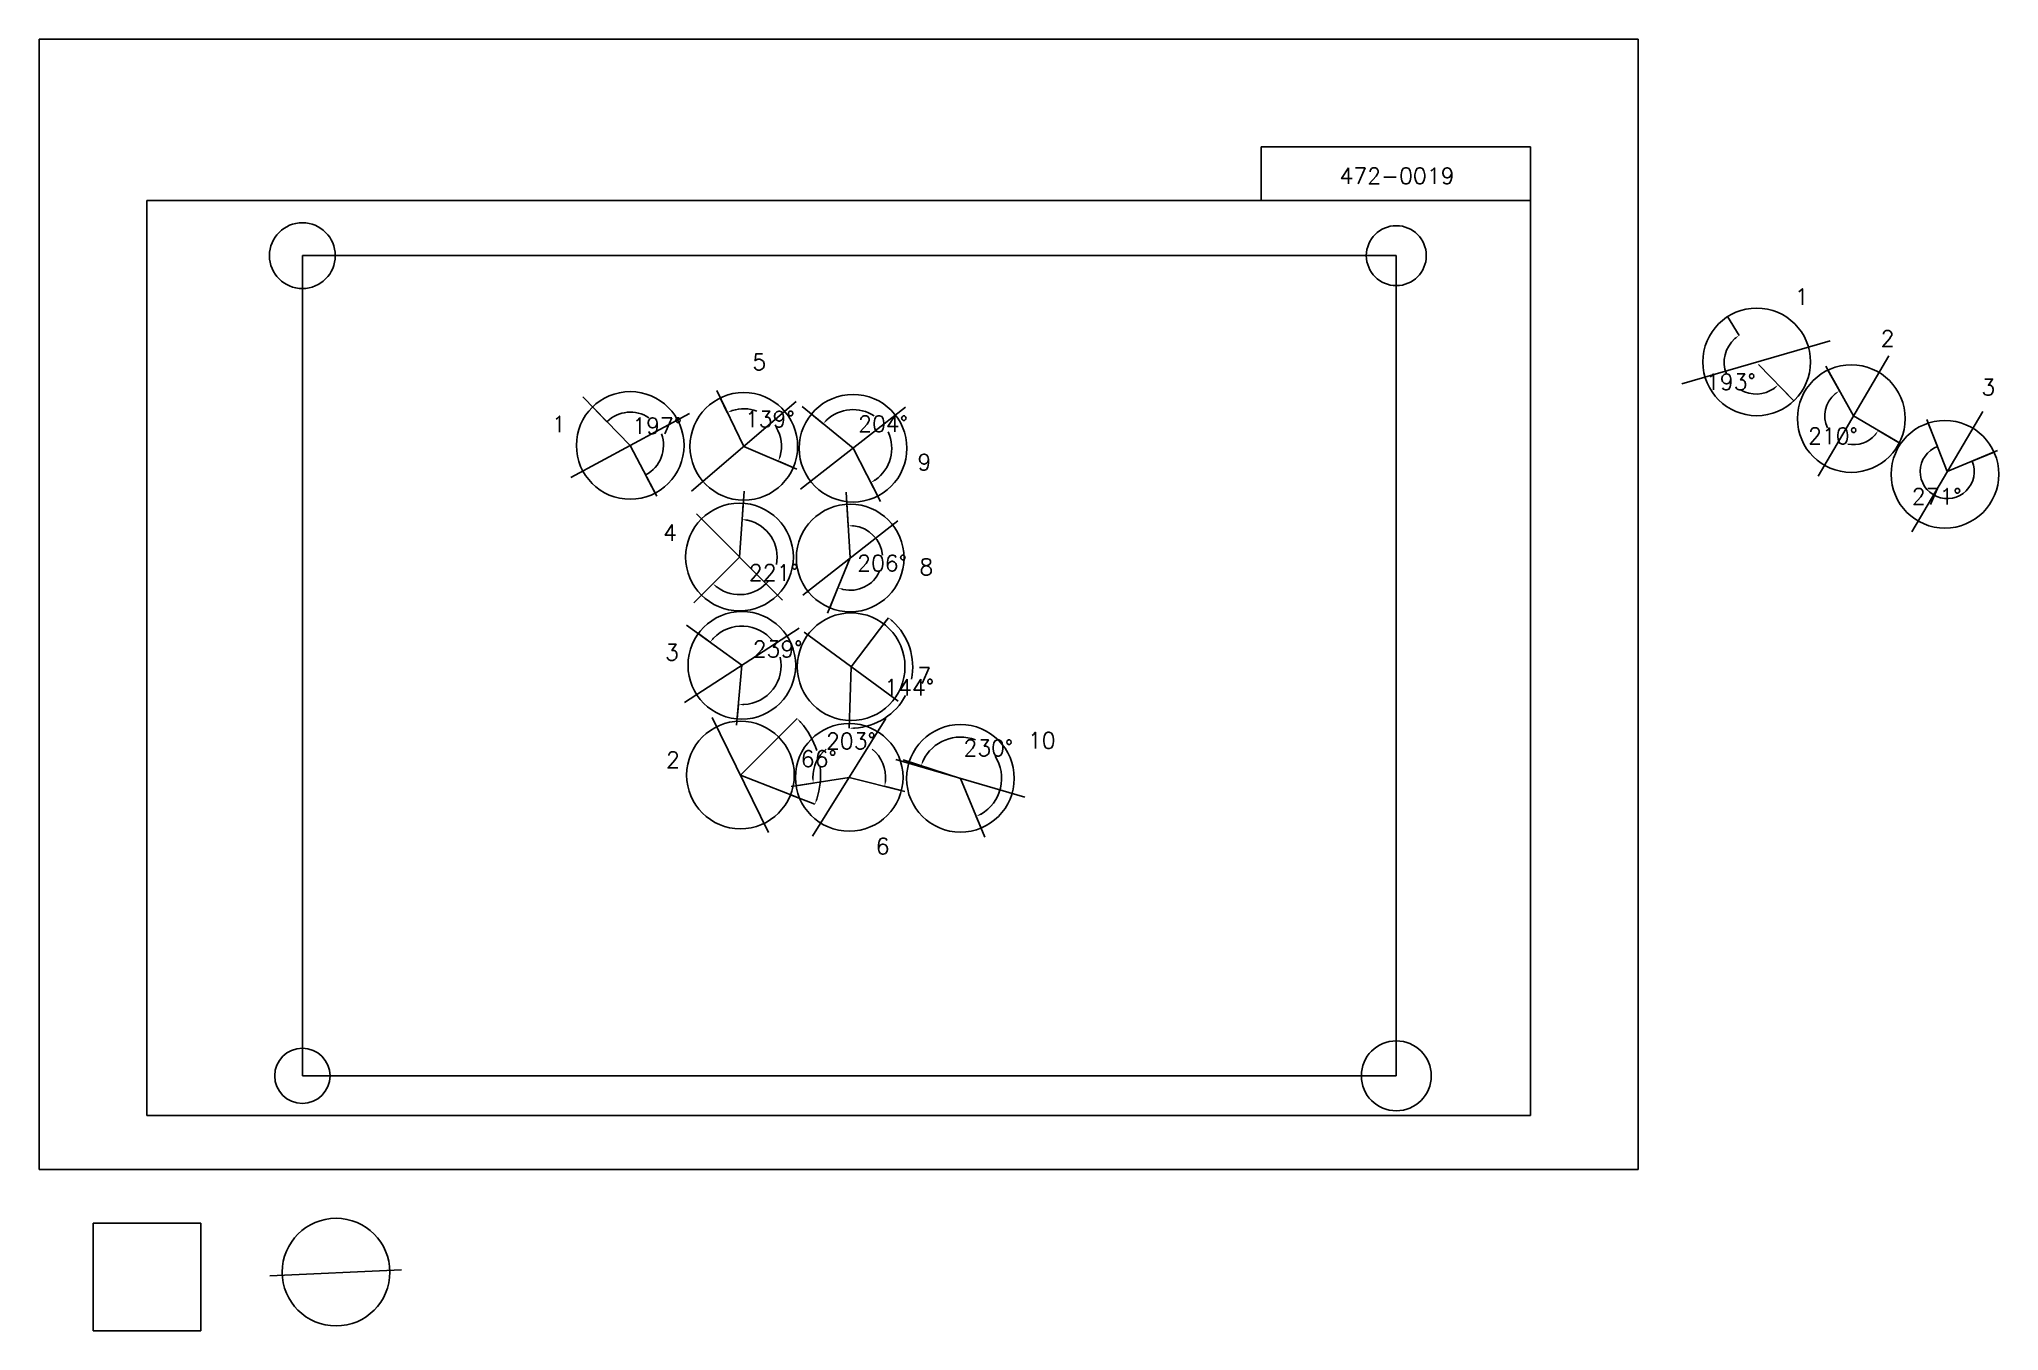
# Model space of a CAD drawing. Extents: x 0 to 1819984, y -150000 to 1050000.
import ezdxf

# ---------------------------------------------------------------- set-up
doc = ezdxf.new("R2010")
doc.units = 0
doc.header["$MEASUREMENT"] = 0
doc.layers.get('0').update_dxf_attribs({"linetype": 'CONTINUOUS'})
doc.layers.get('Defpoints').update_dxf_attribs({"linetype": 'CONTINUOUS'})
for name, color, linetype in [('_0-0_', 7, 'CONTINUOUS'), ('_0-1_V-nasSTD', 7, 'CONTINUOUS'), ('_0-2_番号', 7, 'CONTINUOUS'), ('ADD_LINE', 7, 'CONTINUOUS'), ('文字', 7, 'CONTINUOUS')]:
    doc.layers.add(name, color=color, linetype=linetype)
doc.layers.add('位置合わせ用', color=7, linetype='CONTINUOUS', plot=False)
doc.styles.get("Standard").update_dxf_attribs({"font": 'txt', "height": 15000, "bigfont": 'bigfont.shx'})
doc.dimstyles.get("Standard").update_dxf_attribs({"dimtxt": 0.18, "dimasz": 0.18, "dimexe": 0.18, "dimexo": 0.0625, "dimgap": 0.09, "dimtad": 0, "dimtih": 1, "dimtoh": 1, "dimdec": 4, "dimzin": 0, "dimdsep": 46, "dimtxsty": 'Standard', "dimcen": 0.09, "dimadec": 0, "dimazin": 0, "dimtfac": 1, "dimtdec": 4, "dimtofl": 0, "dimtmove": 0, "dimatfit": 3, "dimfxl": 1, "dimtolj": 1, "dimtzin": 0, "dimarcsym": 0})
picture_1 = doc.add_image_def('image1.jpg', size_in_pixel=(800, 600))

# ---------------------------------------------------------------- blocks, each defined once
blk = doc.blocks.new('-000-CCURVE_ORG002')
at = {"layer": '_0-0_', "color": 5, "linetype": 'Continuous'}
for p, q in [((30, -10), (10, -10)), ((10, -10), (10, -30)), ((30, -30), (30, -10)), ((10, -30), (30, -30))]:
    blk.add_line(p, q, dxfattribs=at)
blk = doc.blocks.new('-008-$$ATRU$$11$$背景色$$色$$0_0_0')
at = {"layer": '_0-2_番号'}
blk.add_blockref('-000-CCURVE_ORG002', (0, 0), dxfattribs=at)
blk = doc.blocks.new('*D27')
at = {"color": 0, "linetype": 'Continuous', "lineweight": -2}
for p, q in [((1568104, 792245), (1578880, 774840)), ((1629640, 714000), (1615070, 728792))]:
    blk.add_line(p, q, dxfattribs=at)
for start, end in [(131.496881, 201.309321), (240.743794, 304.832348)]:
    blk.add_arc((1594392, 749786), 29468, start, end, dxfattribs=at)
at = {"color": 0}
for points in [[(1575365, 771189), (1574370, 772526), (1578880, 774841)], [(1611756, 724957), (1610691, 726240), (1615070, 728792)]]:
    blk.add_solid(points, dxfattribs=at)
at = {"layer": 'Defpoints', "color": 0}
for p in [(1568104, 792245), (1565088, 746690), (1594392, 749786), (1629640, 714000)]:
    blk.add_point(p, dxfattribs=at)
at = {"color": 0, "linetype": 'Continuous', "insert": (1571223, 731578), "char_height": 15000, "attachment_point": 5}
blk.add_mtext('\\A1;193%%d', dxfattribs=at)
blk = doc.blocks.new('*D28')
at = {"color": 0, "linetype": 'Continuous', "lineweight": -2}
for p, q in [((1661270, 742552), (1672046, 723311)), ((1727583, 674939), (1708054, 686470))]:
    blk.add_line(p, q, dxfattribs=at)
for start, end in [(130.005432, 204.698825), (258.553097, 318.68482)]:
    blk.add_arc((1685082, 700035), 26678, start, end, dxfattribs=at)
at = {"color": 0}
for points in [[(1668405, 719784), (1667458, 721156), (1672046, 723311)], [(1705795, 681933), (1704445, 682911), (1708054, 686470)]]:
    blk.add_solid(points, dxfattribs=at)
at = {"layer": 'Defpoints', "color": 0}
for p in [(1661270, 742552), (1658755, 695717), (1685082, 700035), (1727583, 674939)]:
    blk.add_point(p, dxfattribs=at)
at = {"color": 0, "linetype": 'Continuous', "insert": (1666003, 681387), "char_height": 15000, "attachment_point": 5}
blk.add_mtext('\\A1;210%%d', dxfattribs=at)
blk = doc.blocks.new('*D31')
at = {"layer": 'ADD_LINE', "color": 0, "linetype": 'Continuous', "lineweight": -2}
for p, q in [((1754468, 693292), (1762933, 671691)), ((1815520, 666412), (1795295, 657972))]:
    blk.add_line(p, q, dxfattribs=at)
blk.add_arc((1772102, 648293), 25131, 111.399612, 22.651687, dxfattribs=at)
at = {"layer": 'ADD_LINE', "color": 0}
for points in [[(1762933, 671691), (1762933, 671692), (1762933, 671692)], [(1795295, 657972), (1795295, 657972), (1795295, 657972)]]:
    blk.add_solid(points, dxfattribs=at)
at = {"layer": 'Defpoints', "color": 0}
for p in [(1754468, 693293), (1815520, 666412), (1772102, 648293), (1781612, 625030)]:
    blk.add_point(p, dxfattribs=at)
at = {"layer": 'ADD_LINE', "color": 0, "linetype": 'Continuous', "insert": (1762293, 625154), "char_height": 15000, "attachment_point": 5}
blk.add_mtext('\\A1;271%%d', dxfattribs=at)
blk = doc.blocks.new('*D235')
at = {"layer": 'ADD_LINE', "color": 0, "linetype": 'Continuous', "lineweight": -2}
for p, q in [((513917, 708287), (527294, 694645)), ((572013, 628237), (563191, 645184))]:
    blk.add_line(p, q, dxfattribs=at)
for start, end in [(56.112198, 134.43827), (297.501998, 20.157131)]:
    blk.add_arc((548924, 672587), 30894, start, end, dxfattribs=at)
at = {"layer": 'ADD_LINE', "color": 0}
for points in [[(527294, 694646), (527294, 694646), (527294, 694645)], [(563191, 645184), (563191, 645184), (563191, 645184)]]:
    blk.add_solid(points, dxfattribs=at)
at = {"layer": 'Defpoints', "color": 0}
for p in [(513917, 708287), (560100, 701389), (548924, 672587), (572013, 628237)]:
    blk.add_point(p, dxfattribs=at)
at = {"layer": 'ADD_LINE', "color": 0, "linetype": 'Continuous', "insert": (573928, 690733), "char_height": 15000, "attachment_point": 5}
blk.add_mtext('\\A1;197%%d', dxfattribs=at)
blk = doc.blocks.new('*D236')
at = {"color": 0, "linetype": 'Continuous', "lineweight": -2}
for p, q in [((632549, 716687), (639108, 703172)), ((700316, 651962), (686515, 657894))]:
    blk.add_line(p, q, dxfattribs=at)
for start, end in [(69.648889, 107.690041), (344.941093, 30.579312)]:
    blk.add_arc((654379, 671704), 34978, start, end, dxfattribs=at)
at = {"color": 0}
for points in [[(643441, 705802), (644060, 704255), (639108, 703172)], [(687368, 662890), (688943, 662343), (686515, 657894)]]:
    blk.add_solid(points, dxfattribs=at)
at = {"layer": 'Defpoints', "color": 0}
for p in [(632549, 716687), (686546, 685442), (654379, 671704), (700316, 651962)]:
    blk.add_point(p, dxfattribs=at)
at = {"color": 0, "linetype": 'Continuous', "insert": (678538, 696999), "char_height": 15000, "attachment_point": 5}
blk.add_mtext('\\A1;139%%d', dxfattribs=at)
blk = doc.blocks.new('*D237')
at = {"color": 0, "linetype": 'Continuous', "lineweight": -2}
for p, q in [((717134, 701564), (728034, 692663)), ((778768, 625495), (772321, 638005))]:
    blk.add_line(p, q, dxfattribs=at)
for start, end in [(56.960692, 132.786646), (305.245462, 24.883811)]:
    blk.add_arc((755862, 669940), 35927, start, end, dxfattribs=at)
at = {"color": 0}
for points in [[(730851, 696877), (732066, 695736), (728034, 692663)], [(776163, 641311), (777028, 639886), (772321, 638005)]]:
    blk.add_solid(points, dxfattribs=at)
at = {"layer": 'Defpoints', "color": 0}
for p in [(717133, 701564), (755862, 669940), (791647, 673133), (778768, 625495)]:
    blk.add_point(p, dxfattribs=at)
at = {"color": 0, "linetype": 'Continuous', "insert": (783777, 692557), "char_height": 15000, "attachment_point": 5}
blk.add_mtext('\\A1;204%%d', dxfattribs=at)
blk = doc.blocks.new('*D238')
at = {"color": 0, "linetype": 'Continuous', "lineweight": -2}
for p, q in [((653935, 618773), (652874, 603779)), ((615140, 533454), (625742, 544109))]:
    blk.add_line(p, q, dxfattribs=at)
for start, end in [(348.495622, 77.75517), (233.34205, 321.067871)]:
    blk.add_arc((650408, 568898), 34969, start, end, dxfattribs=at)
at = {"color": 0}
for points in [[(657942, 603896), (657706, 602246), (652874, 603779)], [(630074, 541476), (628986, 540214), (625742, 544109)]]:
    blk.add_solid(points, dxfattribs=at)
at = {"layer": 'Defpoints', "color": 0}
for p in [(653935, 618773), (650408, 568898), (615140, 533454), (667225, 538238)]:
    blk.add_point(p, dxfattribs=at)
at = {"color": 0, "linetype": 'Continuous', "insert": (682240, 554423), "char_height": 15000, "attachment_point": 5}
blk.add_mtext('\\A1;221%%d', dxfattribs=at)
blk = doc.blocks.new('*D239')
at = {"color": 0, "linetype": 'Continuous', "lineweight": -2}
for p, q in [((750169, 617922), (751388, 597957)), ((734300, 521731), (741867, 540247))]:
    blk.add_line(p, q, dxfattribs=at)
for start, end in [(5.005095, 83.931501), (257.332222, 335.619218)]:
    blk.add_arc((753215, 568015), 29998, start, end, dxfattribs=at)
at = {"color": 0}
for points in [[(756405, 598678), (756368, 597012), (751388, 597957)], [(746886, 539542), (746387, 537952), (741867, 540247)]]:
    blk.add_solid(points, dxfattribs=at)
at = {"layer": 'Defpoints', "color": 0}
for p in [(750169, 617922), (753215, 568015), (774919, 547307), (734300, 521731)]:
    blk.add_point(p, dxfattribs=at)
at = {"color": 0, "linetype": 'Continuous', "insert": (782813, 563132), "char_height": 15000, "attachment_point": 5}
blk.add_mtext('\\A1;206%%d', dxfattribs=at)
blk = doc.blocks.new('*D241')
at = {"color": 0, "linetype": 'Continuous', "lineweight": -2}
for p, q in [((784432, 506720), (788776, 512413)), ((752554, 416997), (752332, 409839))]:
    blk.add_line(p, q, dxfattribs=at)
for start, end in [(348.253642, 47.636777), (273.243913, 332.225252)]:
    blk.add_arc((754098, 466973), 57162, start, end, dxfattribs=at)
at = {"color": 0}
for points in [[(793149, 509849), (792081, 508569), (788776, 512413)], [(757321, 410736), (757343, 409070), (752332, 409839)]]:
    blk.add_solid(points, dxfattribs=at)
at = {"layer": 'Defpoints', "color": 0}
for p in [(784432, 506720), (754098, 466973), (795472, 427532), (752554, 416997)]:
    blk.add_point(p, dxfattribs=at)
at = {"color": 0, "linetype": 'Continuous', "insert": (807960, 447836), "char_height": 15000, "attachment_point": 5}
blk.add_mtext('\\A1;144%%d', dxfattribs=at)
blk = doc.blocks.new('*D242')
at = {"color": 0, "linetype": 'Continuous', "lineweight": -2}
for p, q in [((686710, 401662), (703954, 418843)), ((697837, 348112), (720497, 339223))]:
    blk.add_line(p, q, dxfattribs=at)
for start, end in [(17.716915, 41.040259), (342.434614, 5.885444)]:
    blk.add_arc((651290, 366372), 74341, start, end, dxfattribs=at)
at = {"color": 0}
for points in [[(707972, 415752), (706752, 414616), (703954, 418842)], [(721379, 344214), (722951, 343658), (720497, 339223)]]:
    blk.add_solid(points, dxfattribs=at)
at = {"layer": 'Defpoints', "color": 0}
for p in [(686710, 401662), (651290, 366372), (725626, 367261), (697837, 348112)]:
    blk.add_point(p, dxfattribs=at)
at = {"color": 0, "linetype": 'Continuous', "insert": (724077, 381495), "char_height": 15000, "attachment_point": 5}
blk.add_mtext('\\A1;66%%d', dxfattribs=at)
blk = doc.blocks.new('*D243')
at = {"color": 0, "linetype": 'Continuous', "lineweight": -2}
for p, q in [((702943, 356377), (718918, 358896)), ((800818, 351954), (785136, 355904))]:
    blk.add_line(p, q, dxfattribs=at)
for start, end in [(128.988985, 180.484479), (354.340081, 51.011015)]:
    blk.add_arc((752332, 364166), 33828, start, end, dxfattribs=at)
at = {"color": 0}
for points in [[(717675, 363811), (719336, 363948), (718918, 358896)], [(785175, 360973), (786816, 360686), (785136, 355904)]]:
    blk.add_solid(points, dxfattribs=at)
at = {"layer": 'Defpoints', "color": 0}
for p in [(772424, 391380), (752332, 364166), (702943, 356377), (800818, 351954)]:
    blk.add_point(p, dxfattribs=at)
at = {"color": 0, "linetype": 'Continuous', "insert": (753860, 397959), "char_height": 15000, "attachment_point": 5}
blk.add_mtext('\\A1;203%%d', dxfattribs=at)
blk = doc.blocks.new('*D244')
at = {"color": 0, "linetype": 'Continuous', "lineweight": -2}
for p, q in [((807974, 378566), (819092, 374997)), ((874790, 317120), (870304, 327901))]:
    blk.add_line(p, q, dxfattribs=at)
for start, end in [(68.712641, 154.721964), (300.072878, 32.708277)]:
    blk.add_arc((855581, 363283), 38323, start, end, dxfattribs=at)
at = {"color": 0}
for points in [[(820152, 379953), (821702, 379342), (819092, 374997)], [(874415, 330865), (875155, 329371), (870304, 327900)]]:
    blk.add_solid(points, dxfattribs=at)
at = {"layer": 'Defpoints', "color": 0}
for p in [(807974, 378566), (893419, 369363), (855581, 363283), (874790, 317120)]:
    blk.add_point(p, dxfattribs=at)
at = {"color": 0, "linetype": 'Continuous', "insert": (881523, 391492), "char_height": 15000, "attachment_point": 5}
blk.add_mtext('\\A1;230%%d', dxfattribs=at)
blk = doc.blocks.new('*D245')
at = {"color": 0, "linetype": 'Continuous', "lineweight": -2}
for p, q in [((612200, 497736), (623123, 489779)), ((648291, 418484), (649459, 431948))]:
    blk.add_line(p, q, dxfattribs=at)
for start, end in [(38.316938, 136.071255), (272.89794, 12.05709)]:
    blk.add_arc((652614, 468296), 36486, start, end, dxfattribs=at)
at = {"color": 0}
for points in [[(625699, 494145), (626975, 493073), (623123, 489779)], [(654474, 432691), (654444, 431024), (649459, 431947)]]:
    blk.add_solid(points, dxfattribs=at)
at = {"layer": 'Defpoints', "color": 0}
for p in [(612199, 497736), (652614, 468296), (687801, 458650), (648291, 418484)]:
    blk.add_point(p, dxfattribs=at)
at = {"color": 0, "linetype": 'Continuous', "insert": (685819, 483418), "char_height": 15000, "attachment_point": 5}
blk.add_mtext('\\A1;239%%d', dxfattribs=at)

msp = doc.modelspace()

# ---------------------------------------------------------------- linework, layer by layer
at = {"layer": '_0-1_V-nasSTD', "color": 7, "linetype": 'Continuous'}
for p, q in [((1485000, 1050000), (0, 1050000)), ((0, 1050000), (0, 0)), ((1485000, 1050000), (0, 1050000)), ((0, 1050000), (0, 0)), ((1485000, 0), (1485000, 1050000)), ((1485000, 0), (1485000, 1050000)), ((1135000, 950000), (1135000, 900000)), ((1135000, 950000), (1385000, 950000)), ((1385000, 950000), (1385000, 900000)), ((1385000, 900000), (100000, 900000)), ((100000, 900000), (100000, 50000)), ((1385000, 50000), (1385000, 900000)), ((100000, 50000), (1385000, 50000)), ((0, 0), (1485000, 0)), ((0, 0), (1485000, 0))]:
    msp.add_line(p, q, dxfattribs=at)
at = {"layer": 'ADD_LINE', "color": 1, "linetype": 'Continuous'}
for p, q in [((1525489.26411, 729736.80972), (1663294.76411, 769835.80972)), ((1652183.75, 644122.25), (1717980.25, 755947.75)), ((605843.5, 630063), (702914.5, 713346)), ((493770.5, 642803.75443), (604078.5, 702370.24557)), ((707051.25, 631883.75), (804673.75, 707996.25)), ((1739204, 592380), (1805000.5, 704205.5)), ((610420.75, 608884.25), (690394.25, 528910.75)), ((709091.75, 533543.75), (797338.25, 602486.25)), ((599390.25, 433825), (705837.75, 502768)), ((710525.75, 498962.5), (797669.25, 434983.5)), ((677488.29214, 312941.5), (625091.70786, 419802.5)), ((718292, 309442.25), (786373, 418888.75)), ((795650.25, 380648.5), (915511.75, 345917.5)), ((214262.32302, -98799.56876), (336470.78129, -93322.43898))]:
    msp.add_line(p, q, dxfattribs=at)
at = {"layer": 'ADD_LINE', "color": 5, "linetype": 'Continuous'}
for p, q in [((1596753.25, 747633.75), (1629814.8632, 713821.27417)), ((1685082, 700035), (1659184.32722, 746275.9796)), ((548924.5, 672587), (504813.5, 717571)), ((654379, 671704.5), (629229.5, 723527)), ((755862.5, 669940), (708468, 708639.5)), ((1685082, 700035), (1729204.75, 673981.25)), ((1772102.25, 648292.75), (1753088.25, 696812.75)), ((548924.5, 672587), (573490.5, 625399.5)), ((654379, 671704.5), (703690, 650512.5)), ((755862.5, 669940), (781324.5, 620534.5)), ((1772102.25, 648292.75), (1818728.75, 667751.25)), ((650407.5, 568897.5), (654743.5, 630206)), ((753215, 568015), (749485, 629129.5)), ((650407.5, 568897.5), (608149.5, 526428.5)), ((753215, 568015), (732259.5, 516739)), ((754097.5, 466973), (787389, 510595.5)), ((652614, 468296.5), (601231, 505725.5)), ((652614, 468296.5), (647776, 412550)), ((754097.5, 466973), (752332.5, 409838.68621)), ((651290, 366372), (689529.5, 404471)), ((651290, 366372), (701964, 346493)), ((752332.5, 364165.5), (698367.5, 355656)), ((752332.5, 364165.5), (804012.5, 351149.5)), ((855581, 363283), (802473, 380331.5)), ((855581, 363283), (878327, 308618.5))]:
    msp.add_line(p, q, dxfattribs=at)
at = {"layer": 'ADD_LINE', "color": 5, "linetype": 'ByBlock'}
for centre in [(1595122.531, 750173.16957), (1682964.15392, 697503.40947), (548924.5, 672587), (654379, 671704.5), (755862.5, 669940), (1769984.40392, 645761.15947), (650407.5, 568897.5), (753215, 568015), (652614, 468296.5), (754097.5, 466973), (651290, 366372), (752332.5, 364165.5), (855581, 363283), (275704.61091, -95468.83904)]:
    msp.add_circle(centre, 50000, dxfattribs=at)
at = {"layer": '位置合わせ用', "color": 5, "linetype": 'Continuous'}
for centre, radius in [((244424.4, 848880.595), 30579.2687), ((1260424.4, 848880.595), 27848.33235), ((244424.4, 86880.595), 25672.78835), ((1260424.4, 86880.595), 32483.49996)]:
    msp.add_circle(centre, radius, dxfattribs=at)

# ---------------------------------------------------------------- block references
at = {"layer": '_0-0_', "xscale": 5000, "yscale": 5000, "zscale": 5000}
msp.add_blockref('-008-$$ATRU$$11$$背景色$$色$$0_0_0', (0, 0), dxfattribs=at)

# ---------------------------------------------------------------- texts
at = {"layer": '文字', "linetype": 'Continuous'}
msp.add_text('472-0019', height=15000, dxfattribs=at).set_placement((1207698.06436, 915464.91089))
at = {"layer": '文字', "color": 5, "linetype": 'Continuous'}
for s, p in [('1', (1630487.25, 803200.25)), ('2', (1710202.25, 764419.75)), ('5', (662280.5, 742632.5)), ('3', (1803921.25, 719176.25)), ('1', (476135.5, 684893)), ('9', (815678, 649560)), ('4', (579549.5, 584064.5)), ('8', (817401.5, 552178.5)), ('3', (581273, 472895)), ('7', (815678, 451350)), ('10', (918230, 391025.5)), ('2', (582135, 372928)), ('6', (776897.5, 292782.5))]:
    msp.add_text(s, height=15000, dxfattribs=at).set_placement(p)

# ---------------------------------------------------------------- dimensions: what is measured, and where the dimension line sits
at = {"color": 5, "linetype": 'Continuous'}
for base, center, p1, p2, picture, middle in [((1565087.53393, 746690.32692), (1594392.01411, 749786.30972), (1568104.28301, 792244.70716), (1629640.37756, 713999.72255), '*D27', (1571223.47133, 731577.62241)), ((1658755.37189, 695717.29916), (1685082, 700035), (1661270.03834, 742551.88724), (1727582.99975, 674938.86655), '*D28', (1666003.1859, 681387.40657)), ((686546.35365, 685441.61653), (654379, 671704.5), (632548.85289, 716687.21531), (700316.42404, 651962.33516), '*D236', (678537.68038, 696998.87039)), ((791647.41322, 673133.13611), (755862.5, 669940), (717133.48834, 701563.78307), (778767.92313, 625495.18488), '*D237', (783776.76036, 692557.47556)), ((667225.3935, 538238.25848), (650407.5, 568897.5), (653934.90349, 618772.91904), (615140.31752, 533454.22363), '*D238', (682240.22291, 554423.09554)), ((774918.64935, 547307.09365), (753215, 568015), (750169.01895, 617922.13375), (734299.63205, 521730.99785), '*D239', (782812.67778, 563132.04488)), ((795471.94476, 427531.90015), (754097.5, 466973), (784431.53721, 506720.27898), (752553.63057, 416996.84101), '*D241', (807960.47146, 447835.98503)), ((687801.47076, 458650.30828), (652614, 468296.5), (612199.48545, 497735.70879), (648290.96362, 418483.73701), '*D245', (685818.65019, 483417.95226)), ((725626.00267, 367260.85227), (651290, 366372), (686710.3501, 401662.20825), (697836.52316, 348112.17575), '*D242', (724076.8473, 381495.03582)), ((772424.30391, 391380.27904), (752332.5, 364165.5), (702942.76103, 356377.45249), (800818.35879, 351953.96869), '*D243', (753859.79024, 397958.8746)), ((893419.0748, 369363.3508), (855581, 363283), (807973.84854, 378565.64144), (874789.55067, 317119.90239), '*D244', (881522.52539, 391491.64815))]:
    dim = msp.add_angular_dim_3p(base=base, center=center, p1=p1, p2=p2, dimstyle='Standard', override={"dimasz": 5000, "dimtmove": 2}, dxfattribs=at)
    dim.commit()
    dim.dimension.update_dxf_attribs({"geometry": picture, "text_midpoint": middle})
at = {"layer": 'ADD_LINE', "color": 5, "linetype": 'Continuous'}
for base, center, p1, p2, picture, middle in [((560100.11377, 701388.95114), (548924.5, 672587), (513917.27178, 708287.05564), (572013.21904, 628237.12905), '*D235', (573927.8314, 690733.07813)), ((1781611.89489, 625030.08669), (1772102.25, 648292.75), (1754467.74397, 693292.55187), (1815520.42476, 666412.32907), '*D31', (1762292.86514, 625154.49351))]:
    dim = msp.add_angular_dim_3p(base=base, center=center, p1=p1, p2=p2, dimstyle='Standard', override={"dimtmove": 2}, dxfattribs=at)
    dim.commit()
    dim.dimension.update_dxf_attribs({"geometry": picture, "text_midpoint": middle})

# ---------------------------------------------------------------- pictures from other files: only their frames are drawn
image = msp.add_image(picture_1, insert=(244424.4, 86880.595), size_in_units=(1016000, 762000), dxfattribs=at)
image.dxf.flags = 7

doc.saveas('drawing.dxf')
